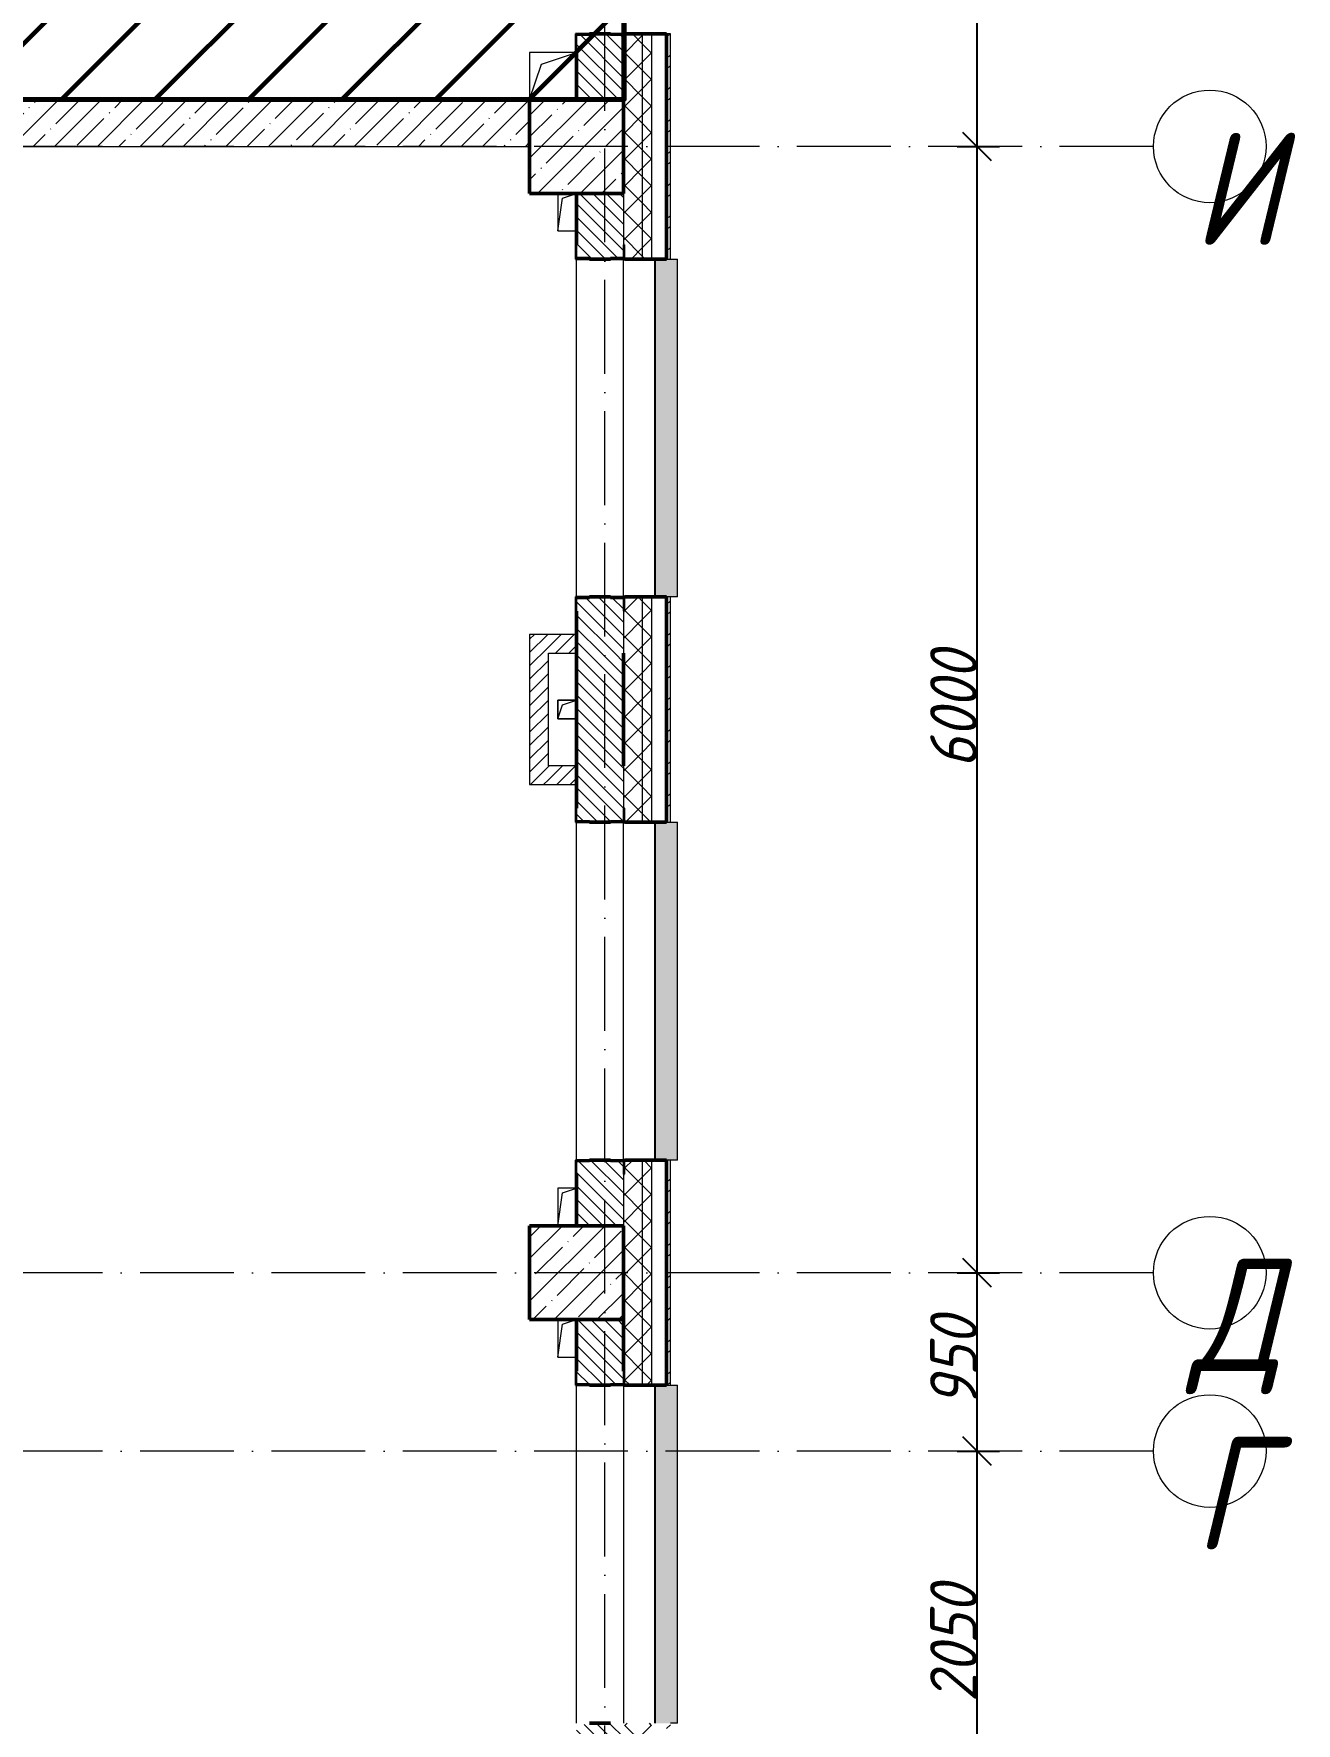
# Model space of a CAD drawing. Header units: millimetres. Extents: x -606178 to 312196, y -19338 to 632709.
# Drawn here: x -327723 to -320996, y 459725 to 468725 of the extents above; entities that cross this region are included whole.
import ezdxf

# ---------------------------------------------------------------- set-up
doc = ezdxf.new("R2010")
doc.units = ezdxf.units.MM
doc.linetypes.add('50_200_ШТРИХ_1Т_ш5_п1_п1_', pattern=[700, 500, -100, 0, -100])
for name, color, linetype, lineweight in [('6.4.1) Окр пт с инж. ПТ2.16', 3, 'Continuous', 60), ('6.4.3) Окр пт с инж. ПТ2.3', 150, 'Continuous', 60), ('A-____-____-DIMS', 7, 'Continuous', 9), ('A-FLOR-____-OTLN', 7, 'Continuous', 9), ('A-GENM-____-MCUT', 7, 'Continuous', 25), ('A-GENM-____-OTLN', 7, 'Continuous', 9), ('A-GENM-____-OTLN-1', 7, 'Continuous', 25), ('A-GLAZ-____-OTLN', 7, 'Continuous', 9), ('A-WALL-____-MCUT-1', 7, 'Continuous', 9), ('A-WALL-____-MCUT-2', 7, 'Continuous', 50), ('A-WALL-____-MCUT-3', 7, 'Continuous', 9), ('A-WALL-____-OTLN', 7, 'Continuous', 9), ('A-WALL-____-PATT-1', 7, 'Continuous', 9), ('A-WALL-FNSH-MCUT-1', 7, 'Continuous', 9), ('S-COLS-____-MCUT', 7, 'Continuous', 50), ('S-COLS-____-OTLN', 7, 'Continuous', 9), ('S-GRID-____-IDEN', 7, 'Continuous', 9), ('S-GRID-____-OTLN-1', 7, '50_200_ШТРИХ_1Т_ш5_п1_п1_', 9)]:
    doc.layers.add(name, color=color, linetype=linetype, lineweight=lineweight)
doc.layers.add('A-GLAZ-____-OTLN-1', color=7, linetype='Continuous', lineweight=9, true_color=0xc0c0c0)
doc.styles.add('ISOCPEUR_I', font='isocpeui.ttf', dxfattribs={"width": 0.9, "height": 2.5})
doc.styles.add('ISOCPEUR_I_9', font='isocpeui.ttf', dxfattribs={"width": 0.9, "height": 250})
doc.dimstyles.new('ISO-2_5_0_9К_БОЛЬШОЙ_ОСИ', dxfattribs={"dimscale": 304.8, "dimtxt": 248.995294, "dimasz": 0.492126, "dimexe": 0.393701, "dimexo": 0, "dimgap": 0, "dimtad": 1, "dimdec": 0, "dimzin": 0, "dimdsep": 46, "dimtxsty": 'ISOCPEUR_I_9', "dimblk1": 'OBLIQUE', "dimblk2": 'OBLIQUE', "dimsah": 1, "dimcen": 0.09, "dimdle": 0.393701, "dimazin": 0, "dimtfac": 1, "dimtdec": 4, "dimtix": 1, "dimtmove": 0, "dimatfit": 3, "dimfxl": 1, "dimtvp": 1, "dimtolj": 1, "dimtzin": 0, "dimarcsym": 2})
pattern_1 = [(45, (-425830.77, 451794.26), (-70.71068, 70.71068), []), (135, (-425830.77, 451794.26), (-70.71068, -70.71068), [])]
pattern_2 = [(135, (-425830.77, 451794.26), (-35.35534, -35.35534), [])]
pattern_3 = [(45, (-425830.77, 451794.26), (-35.35534, 35.35534), [])]

# ---------------------------------------------------------------- blocks, each defined once
blk = doc.blocks.new('BSC_Колонна _Прямоугольная - 500х500-V31-АР1_План отверстий 1 этажа в осях 1-64_А-ГГ')
at = {"layer": 'S-COLS-____-OTLN'}
h = blk.add_hatch(dxfattribs=at)
h.set_pattern_fill('FP_63', color=256, style=0, pattern_type=2)
h.set_pattern_definition([(45, (-101000, -16331.04), (-114.04925, 114.04925), []), (45, (-100885.95, -16331.04), (-114.04925, 114.04925), [201.613, -40.323, 3.353, -36.97])])
h.paths.add_polyline_path([(-250, -250), (250, -250), (250, 250), (-250, 250), (-250, -116.7)], flags=0)
at = {"layer": 'S-COLS-____-MCUT'}
for p, q in [((250, 250), (-250, 250)), ((-250, 250), (-250, -250)), ((250, -250), (250, 250)), ((-250, -250), (250, -250))]:
    blk.add_line(p, q, dxfattribs=at)
blk = doc.blocks.new('BSC_Колонна _Прямоугольная - 500х500-V82-АР1_План отверстий 1 этажа в осях 1-64_А-ГГ')
at = {"layer": 'S-COLS-____-OTLN'}
h = blk.add_hatch(dxfattribs=at)
h.set_pattern_fill('FP_114', color=256, style=0, pattern_type=2)
h.set_pattern_definition([(45, (-101000, -10331.04), (-114.04925, 114.04925), []), (45, (-100885.95, -10331.04), (-114.04925, 114.04925), [201.613, -40.323, 3.353, -36.97])])
h.paths.add_polyline_path([(-250, -250), (250, -250), (250, 250), (-250, 250), (-250, -136.6)], flags=0)
at = {"layer": 'S-COLS-____-MCUT'}
for p, q in [((250, 250), (-250, 250)), ((-250, 250), (-250, -250)), ((250, -250), (250, 250)), ((-250, -250), (250, -250))]:
    blk.add_line(p, q, dxfattribs=at)
blk = doc.blocks.new('Фахверк_СКБ_Уголок - 250_2700-27497298-АР1_План отверстий 1 этажа в осях 1-64_А-ГГ')
at = {"layer": 'A-GENM-____-MCUT'}
for p, q in [((200, 181), (125, 181)), ((125, 181), (125, 106)), ((200, 175), (200, 181)), ((125, 106), (131, 106)), ((131, 106), (131, 175)), ((131, 175), (200, 175)), ((131, -6), (125, -6)), ((125, -6), (125, -81)), ((125, -81), (200, -81)), ((131, -75), (131, -6)), ((200, -75), (131, -75)), ((200, -81), (200, -75))]:
    blk.add_line(p, q, dxfattribs=at)
blk = doc.blocks.new('AR_Отверстие прямоугольное _в плите_ - AR_Отверстие прямоугольное _в плите_-V167-АР1_План отверстий 1 этажа в осях 1-64_А-ГГ')
at = {"layer": 'A-GENM-____-OTLN'}
for p, q in [((50, 50), (-50, 50)), ((-50, 50), (-50, -50)), ((-50, -50), (-25, 25)), ((-25, 25), (50, 50)), ((-50, -50), (50, -50))]:
    blk.add_line(p, q, dxfattribs=at)
blk = doc.blocks.new('AR_Отверстие прямоугольное _в плите_ - AR_Отверстие прямоугольное _в плите_-30511735-АР1_План отверстий 1 этажа в осях 1-64_А-ГГ')
at = {"layer": 'A-GENM-____-OTLN'}
for p, q in [((-50, 100), (-50, -100)), ((-25, 75), (50, 100)), ((-50, -100), (-25, 75)), ((-50, -100), (50, -100))]:
    blk.add_line(p, q, dxfattribs=at)
blk = doc.blocks.new('AR_Отверстие прямоугольное _в плите_ - AR_Отверстие прямоугольное _в плите_-V182-АР1_План отверстий 1 этажа в осях 1-64_А-ГГ')
at = {"layer": 'A-GENM-____-OTLN'}
for p, q in [((50, 100), (-50, 100)), ((-50, 100), (-50, -100)), ((-25, 75), (50, 100)), ((-50, -100), (-25, 75))]:
    blk.add_line(p, q, dxfattribs=at)
blk = doc.blocks.new('AR_Отверстие прямоугольное _в плите_ - AR_Отверстие прямоугольное _в плите_-30512033-АР1_План отверстий 1 этажа в осях 1-64_А-ГГ')
at = {"layer": 'A-GENM-____-OTLN'}
for p, q in [((125, 125), (-125, 125)), ((-125, 125), (-125, -125)), ((-62.5, 62.5), (125, 125)), ((-125, -125), (-62.5, 62.5))]:
    blk.add_line(p, q, dxfattribs=at)
blk = doc.blocks.new('Отлив_СКБ - Отлив витража_120_НВФ-V210-АР1_План отверстий 1 этажа в осях 1-64_А-ГГ')
at = {"layer": 'A-GLAZ-____-OTLN-1'}
for points in [[(0, -2), (1800, -2), (1800, 0), (0, 0)], [(51.1, -120), (1800, -120), (1800, -2), (0, -2), (0, -120)]]:
    blk.add_hatch(color=256, dxfattribs=at).paths.add_polyline_path(points, flags=0)
at = {"layer": 'A-GLAZ-____-OTLN'}
for p, q in [((0, 0), (1800, 0)), ((1800, -2), (0, -2)), ((0, -120), (0, -83)), ((1800, -83), (1800, -120)), ((0, -120), (1800, -120))]:
    blk.add_line(p, q, dxfattribs=at)
blk = doc.blocks.new('Ось сетки - Круг_Ø6_00__ISO-2_5_0_9K_-25732049-АР1_План отверстий 1 этажа в осях 1-64_А-ГГ')
at = {"layer": 'S-GRID-____-IDEN'}
blk.add_circle((0, 0), 3, dxfattribs=at)
blk = doc.blocks.new('_Oblique')
at = {"color": 0, "linetype": 'ByBlock', "lineweight": -2}
blk.add_line((-0.5, -0.5), (0.5, 0.5), dxfattribs=at)
blk = doc.blocks.new('*D4231')
at = {"layer": 'A-____-____-DIMS', "color": 0, "lineweight": -2, "transparency": 16777216}
for p, q in [((-322696.5, 459005.3), (-322696.5, 461295.3)), ((-322802.6, 461175.3), (-322576.5, 461175.3)), ((-322802.6, 459125.3), (-322576.5, 459125.3))]:
    blk.add_line(p, q, dxfattribs=at)
at = {"layer": 'Defpoints', "color": 0, "transparency": 16777216}
for p in [(-322802.6, 461175.3), (-322696.5, 461175.3), (-322802.6, 459125.3)]:
    blk.add_point(p, dxfattribs=at)
at = {"layer": 'A-____-____-DIMS', "color": 0, "lineweight": -2, "transparency": 16777216, "xscale": 150, "yscale": 150, "zscale": 150}
for p, rotation in [((-322696.5, 461175.3), 90), ((-322696.5, 459125.3), 270)]:
    blk.add_blockref('_Oblique', p, dxfattribs=dict(at, rotation=rotation))
at = {"layer": 'A-____-____-DIMS', "color": 0, "transparency": 16777216, "insert": (-322821.5, 460150.3), "char_height": 250, "width": 758.478, "attachment_point": 5, "rotation": 90, "style": 'ISOCPEUR_I_9'}
blk.add_mtext('\\A1;2050', dxfattribs=at)
blk = doc.blocks.new('*D4232')
at = {"layer": 'A-____-____-DIMS', "color": 0, "lineweight": -2, "transparency": 16777216}
for p, q in [((-322696.5, 461055.3), (-322696.5, 462245.3)), ((-322802.6, 462125.3), (-322576.5, 462125.3)), ((-322802.6, 461175.3), (-322576.5, 461175.3))]:
    blk.add_line(p, q, dxfattribs=at)
at = {"layer": 'Defpoints', "color": 0, "transparency": 16777216}
for p in [(-322802.6, 462125.3), (-322696.5, 462125.3), (-322802.6, 461175.3)]:
    blk.add_point(p, dxfattribs=at)
at = {"layer": 'A-____-____-DIMS', "color": 0, "lineweight": -2, "transparency": 16777216, "xscale": 150, "yscale": 150, "zscale": 150}
for p, rotation in [((-322696.5, 462125.3), 90), ((-322696.5, 461175.3), 270)]:
    blk.add_blockref('_Oblique', p, dxfattribs=dict(at, rotation=rotation))
at = {"layer": 'A-____-____-DIMS', "color": 0, "transparency": 16777216, "insert": (-322821.5, 461650.3), "char_height": 250, "width": 568.858, "attachment_point": 5, "rotation": 90, "style": 'ISOCPEUR_I_9'}
blk.add_mtext('\\A1;950', dxfattribs=at)
blk = doc.blocks.new('*D4233')
at = {"layer": 'A-____-____-DIMS', "color": 0, "lineweight": -2, "transparency": 16777216}
for p, q in [((-322696.5, 462005.3), (-322696.5, 468245.3)), ((-322802.6, 468125.3), (-322576.5, 468125.3)), ((-322802.6, 462125.3), (-322576.5, 462125.3))]:
    blk.add_line(p, q, dxfattribs=at)
at = {"layer": 'Defpoints', "color": 0, "transparency": 16777216}
for p in [(-322802.6, 468125.3), (-322696.5, 468125.3), (-322802.6, 462125.3)]:
    blk.add_point(p, dxfattribs=at)
at = {"layer": 'A-____-____-DIMS', "color": 0, "lineweight": -2, "transparency": 16777216, "xscale": 150, "yscale": 150, "zscale": 150}
for p, rotation in [((-322696.5, 468125.3), 90), ((-322696.5, 462125.3), 270)]:
    blk.add_blockref('_Oblique', p, dxfattribs=dict(at, rotation=rotation))
at = {"layer": 'A-____-____-DIMS', "color": 0, "transparency": 16777216, "insert": (-322821.5, 465125.3), "char_height": 250, "width": 758.478, "attachment_point": 5, "rotation": 90, "style": 'ISOCPEUR_I_9'}
blk.add_mtext('\\A1;6000', dxfattribs=at)
blk = doc.blocks.new('*D4234')
at = {"layer": 'A-____-____-DIMS', "color": 0, "lineweight": -2, "transparency": 16777216}
for p, q in [((-322696.5, 468005.3), (-322696.5, 471245.3)), ((-322802.6, 471125.3), (-322576.5, 471125.3)), ((-322802.6, 468125.3), (-322576.5, 468125.3))]:
    blk.add_line(p, q, dxfattribs=at)
at = {"layer": 'Defpoints', "color": 0, "transparency": 16777216}
for p in [(-322802.6, 471125.3), (-322696.5, 471125.3), (-322802.6, 468125.3)]:
    blk.add_point(p, dxfattribs=at)
at = {"layer": 'A-____-____-DIMS', "color": 0, "lineweight": -2, "transparency": 16777216, "xscale": 150, "yscale": 150, "zscale": 150}
for p, rotation in [((-322696.5, 471125.3), 90), ((-322696.5, 468125.3), 270)]:
    blk.add_blockref('_Oblique', p, dxfattribs=dict(at, rotation=rotation))
at = {"layer": 'A-____-____-DIMS', "color": 0, "transparency": 16777216, "insert": (-322821.5, 469625.3), "char_height": 250, "width": 758.478, "attachment_point": 5, "rotation": 90, "style": 'ISOCPEUR_I_9'}
blk.add_mtext('\\A1;3000', dxfattribs=at)

msp = doc.modelspace()

# ---------------------------------------------------------------- hatches: boundary and pattern name
at = {"layer": '6.4.3) Окр пт с инж. ПТ2.3'}
h = msp.add_hatch(dxfattribs=at)
h.set_pattern_fill('ANSI31', color=256, scale=111)
h.paths.add_polyline_path([(-325080.7712, 480375.3011), (-324580.7712, 480375.3011), (-324580.7712, 485525.3011), (-324836.7712, 485525.3011), (-348130.7712, 485525.3011), (-348130.7712, 482725.3011), (-347830.7712, 482725.3011), (-347830.7712, 482225.3011), (-348130.7712, 482225.3011), (-348130.7712, 476725.3011), (-347830.7712, 476725.3011), (-347830.7712, 476225.3011), (-348130.7712, 476225.3011), (-348130.7712, 470725.3011), (-347830.7712, 470725.3011), (-347830.7712, 470225.3011), (-348130.7712, 470225.3011), (-348130.7712, 468375.3011), (-324580.7712, 468375.3011), (-324580.7712, 470875.3011), (-325080.7712, 470875.3011), (-325080.7712, 471375.3011), (-324580.7712, 471375.3011), (-324580.7712, 476531.3011), (-324830.7712, 476531.3011), (-324830.7712, 476875.3011), (-325080.7712, 476875.3011), (-325080.7712, 477375.3011), (-324830.7712, 477375.3011), (-324830.7712, 477719.3011), (-324580.7712, 477719.3011), (-324580.7712, 479875.3011), (-325080.7712, 479875.3011)])
h.paths.add_polyline_path([(-342430.7712, 482225.3011), (-342930.7712, 482225.3011), (-342930.7712, 482725.3011), (-342430.7712, 482725.3011)], flags=16)
h.paths.add_polyline_path([(-337180.7712, 482175.3011), (-337180.7712, 482775.3011), (-336580.7712, 482775.3011), (-336580.7712, 482175.3011)], flags=16)
h.paths.add_polyline_path([(-337180.7712, 477975.3011), (-335980.7712, 477975.3011), (-335980.7712, 475825.3011), (-337180.7712, 475825.3011)], flags=16)
h.paths.add_polyline_path([(-342430.7712, 476725.3011), (-342430.7712, 476225.3011), (-342930.7712, 476225.3011), (-342930.7712, 476725.3011)], flags=16)
h.paths.add_polyline_path([(-332580.7712, 480375.3011), (-332080.7712, 480375.3011), (-332080.7712, 479875.3011), (-332580.7712, 479875.3011)], flags=16)
h.paths.add_polyline_path([(-332580.7712, 477375.3011), (-331930.7712, 477375.3011), (-331930.7712, 476175.3011), (-332580.7712, 476175.3011)], flags=16)
h.paths.add_polyline_path([(-342430.7712, 470725.3011), (-342430.7712, 470225.3011), (-342930.7712, 470225.3011), (-342930.7712, 470725.3011)], flags=16)
h.paths.add_polyline_path([(-337180.7712, 470775.3011), (-336580.7712, 470775.3011), (-336580.7712, 470175.3011), (-337180.7712, 470175.3011)], flags=16)
h.paths.add_polyline_path([(-332580.7712, 471375.3011), (-332080.7712, 471375.3011), (-332080.7712, 470875.3011), (-332580.7712, 470875.3011)], flags=16)
at = {"layer": 'A-WALL-____-PATT-1'}
h = msp.add_hatch(dxfattribs=at)
h.set_pattern_fill('FP_1', color=256, style=0, pattern_type=2)
h.set_pattern_definition(pattern_1)
h.paths.add_polyline_path([(-324480.7712, 449775.3011), (-324480.7712, 450725.3011), (-324574.7712, 450725.3011), (-324574.7712, 450650.3011), (-324580.7712, 450650.3011), (-324580.7712, 449775.3011)], flags=0)
h.paths.add_polyline_path([(-324574.7712, 452525.3011), (-324480.7712, 452525.3011), (-324480.7712, 453725.3011), (-324574.7712, 453725.3011), (-324574.7712, 453650.3011), (-324580.7712, 453650.3011), (-324580.7712, 452600.3011), (-324574.7712, 452600.3011), (-324574.7712, 452528.7451)], flags=0)
h.paths.add_polyline_path([(-324574.7712, 458525.3011), (-324480.7712, 458525.3011), (-324480.7712, 459725.3011), (-324574.7712, 459725.3011), (-324574.7712, 459650.3011), (-324580.7712, 459650.3011), (-324580.7712, 458600.3011), (-324574.7712, 458600.3011), (-324574.7712, 458531.3011)], flags=0)
h.paths.add_polyline_path([(-324574.7712, 461525.3011), (-324480.7712, 461525.3011), (-324480.7712, 462725.3011), (-324574.7712, 462725.3011), (-324574.7712, 462650.3011), (-324580.7712, 462650.3011), (-324580.7712, 461600.3011), (-324574.7712, 461600.3011), (-324574.7712, 461531.3011)], flags=0)
h.paths.add_polyline_path([(-324480.7712, 464525.3011), (-324480.7712, 465725.3011), (-324574.7712, 465725.3011), (-324574.7712, 465650.3011), (-324580.7712, 465650.3011), (-324580.7712, 464600.3011), (-324574.7712, 464600.3011), (-324574.7712, 464525.3011)], flags=0)
h.paths.add_polyline_path([(-324480.7712, 467525.3011), (-324480.7712, 468725.3011), (-324574.7712, 468725.3011), (-324574.7712, 468650.3011), (-324580.7712, 468650.3011), (-324580.7712, 467600.3011), (-324574.7712, 467600.3011), (-324574.7712, 467525.3011)], flags=0)
h.paths.add_polyline_path([(-324480.7712, 476525.3011), (-324480.7712, 477725.3011), (-324574.7712, 477725.3011), (-324574.7712, 477650.3011), (-324580.7712, 477650.3011), (-324580.7712, 476600.3011), (-324574.7712, 476600.3011), (-324574.7712, 476525.3011)], flags=0)
h.paths.add_polyline_path([(-324480.7712, 485525.3011), (-324480.7712, 486725.3011), (-324574.7712, 486725.3011), (-324574.7712, 486650.3011), (-324580.7712, 486650.3011), (-324580.7712, 485600.3011), (-324574.7712, 485600.3011), (-324574.7712, 485525.3011)], flags=0)
h.paths.add_polyline_path([(-324574.7712, 497525.3011), (-324480.7712, 497525.3011), (-324480.7712, 498590.3011), (-324580.7712, 498590.3011), (-324580.7712, 497600.3011), (-324574.7712, 497600.3011), (-324574.7712, 497531.3011)], flags=0)
h = msp.add_hatch(dxfattribs=at)
h.set_pattern_fill('FP_1', color=256, style=0, pattern_type=2)
h.set_pattern_definition(pattern_1)
h.paths.add_polyline_path([(-324480.7712, 449725.3011), (-324430.7712, 449725.3011), (-324430.7712, 450725.3011), (-324480.7712, 450725.3011), (-324480.7712, 449775.3011)], flags=0)
h.paths.add_polyline_path([(-324480.7712, 452525.3011), (-324430.7712, 452525.3011), (-324430.7712, 453725.3011), (-324480.7712, 453725.3011), (-324480.7712, 452528.7451)], flags=0)
h.paths.add_polyline_path([(-324430.7712, 458525.3011), (-324430.7712, 459725.3011), (-324480.7712, 459725.3011), (-324480.7712, 458525.3011)], flags=0)
h.paths.add_polyline_path([(-324430.7712, 461525.3011), (-324430.7712, 462725.3011), (-324480.7712, 462725.3011), (-324480.7712, 461525.3011)], flags=0)
h.paths.add_polyline_path([(-324430.7712, 464525.3011), (-324430.7712, 465725.3011), (-324480.7712, 465725.3011), (-324480.7712, 464525.3011)], flags=0)
h.paths.add_polyline_path([(-324430.7712, 467525.3011), (-324430.7712, 468725.3011), (-324480.7712, 468725.3011), (-324480.7712, 467525.3011)], flags=0)
h.paths.add_polyline_path([(-324430.7712, 476525.3011), (-324430.7712, 477725.3011), (-324480.7712, 477725.3011), (-324480.7712, 476525.3011)], flags=0)
h.paths.add_polyline_path([(-324430.7712, 485525.3011), (-324430.7712, 486725.3011), (-324480.7712, 486725.3011), (-324480.7712, 485525.3011)], flags=0)
h.paths.add_polyline_path([(-324480.7712, 497525.3011), (-324430.7712, 497525.3011), (-324430.7712, 498590.3011), (-324480.7712, 498590.3011), (-324480.7712, 498108.4269)], flags=0)
h = msp.add_hatch(dxfattribs=at)
h.set_pattern_fill('FP_3', color=256, style=0, pattern_type=2)
h.set_pattern_definition([(45, (-425830.77, 451794.26), (-85.53659, 85.53659), []), (45, (-425773.75, 451794.26), (-85.53659, 85.53659), [])])
h.paths.add_polyline_path([(-324350.7712, 449625.3011), (-324330.7712, 449625.3011), (-324330.7712, 450725.3011), (-324350.7712, 450725.3011), (-324350.7712, 449645.3011)], flags=0)
h.paths.add_polyline_path([(-324350.7712, 452525.3011), (-324330.7712, 452525.3011), (-324330.7712, 453725.3011), (-324350.7712, 453725.3011), (-324350.7712, 452528.7451)], flags=0)
h.paths.add_polyline_path([(-324330.7712, 458525.3011), (-324330.7712, 459725.3011), (-324350.7712, 459725.3011), (-324350.7712, 458525.3011)], flags=0)
h.paths.add_polyline_path([(-324350.7712, 461525.3011), (-324330.7712, 461525.3011), (-324330.7712, 462725.3011), (-324350.7712, 462725.3011), (-324350.7712, 461988.6791)], flags=0)
h.paths.add_polyline_path([(-324350.7712, 464525.3011), (-324330.7712, 464525.3011), (-324330.7712, 465725.3011), (-324350.7712, 465725.3011), (-324350.7712, 464568.6611)], flags=0)
h.paths.add_polyline_path([(-324330.7712, 467525.3011), (-324330.7712, 468725.3011), (-324350.7712, 468725.3011), (-324350.7712, 467525.3011)], flags=0)
h.paths.add_polyline_path([(-324330.7712, 476525.3011), (-324330.7712, 477725.3011), (-324350.7712, 477725.3011), (-324350.7712, 476525.3011)], flags=0)
h.paths.add_polyline_path([(-324330.7712, 485525.3011), (-324330.7712, 486725.3011), (-324350.7712, 486725.3011), (-324350.7712, 485525.3011)], flags=0)
h.paths.add_polyline_path([(-324350.7712, 497525.3011), (-324330.7712, 497525.3011), (-324330.7712, 498590.3011), (-324350.7712, 498590.3011), (-324350.7712, 498108.4269)], flags=0)
h = msp.add_hatch(dxfattribs=at)
h.set_pattern_fill('FP_6', color=256, style=0, pattern_type=2)
h.set_pattern_definition(pattern_2)
h.paths.add_polyline_path([(-324649.7712, 468375.3011), (-324580.7712, 468375.3011), (-324580.7712, 468719.3011), (-324649.7712, 468719.3011), (-324649.7712, 468725.3011), (-324761.7712, 468725.3011), (-324761.7712, 468719.3011), (-324830.7712, 468719.3011), (-324830.7712, 468375.3011), (-324761.7712, 468375.3011)], flags=0)
h = msp.add_hatch(dxfattribs=at)
h.set_pattern_fill('FP_27', color=256, style=0, pattern_type=2)
h.set_pattern_definition([(45, (-425830.77, 451794.26), (-114.04925, 114.04925), []), (45, (-425716.72, 451794.26), (-114.04925, 114.04925), [201.612, -40.322, 3.353, -36.97])])
h.paths.add_polyline_path([(-325080.7712, 468125.3011), (-325080.7712, 468375.3011), (-332080.7712, 468375.3011), (-332080.7712, 468125.3011), (-325100.2569, 468125.3011)], flags=0)
h = msp.add_hatch(dxfattribs=at)
h.set_pattern_fill('FP_6', color=256, style=0, pattern_type=2)
h.set_pattern_definition(pattern_2)
h.paths.add_polyline_path([(-324830.7712, 465425.3011), (-324580.7712, 465425.3011), (-324580.7712, 465719.3011), (-324649.7712, 465719.3011), (-324649.7712, 465725.3011), (-324761.7712, 465725.3011), (-324761.7712, 465719.3011), (-324830.7712, 465719.3011), (-324830.7712, 465428.6551)], flags=0)
h.paths.add_polyline_path([(-324649.7712, 467525.3011), (-324649.7712, 467531.3011), (-324580.7712, 467531.3011), (-324580.7712, 467875.3011), (-324830.7712, 467875.3011), (-324830.7712, 467531.3011), (-324761.7712, 467531.3011), (-324761.7712, 467525.3011)], flags=0)
h = msp.add_hatch(dxfattribs=at)
h.set_pattern_fill('FP_5', color=256, style=0, pattern_type=2)
h.set_pattern_definition(pattern_3)
h.paths.add_polyline_path([(-324980.7712, 464725.3011), (-324980.7712, 465525.3011), (-325080.7712, 465525.3011), (-325080.7712, 464725.3011)], flags=0)
h = msp.add_hatch(dxfattribs=at)
h.set_pattern_fill('FP_5', color=256, style=0, pattern_type=2)
h.set_pattern_definition(pattern_3)
h.paths.add_polyline_path([(-324830.7712, 465425.3011), (-324830.7712, 465525.3011), (-324980.7712, 465525.3011), (-324980.7712, 465425.3011)], flags=0)
h = msp.add_hatch(dxfattribs=at)
h.set_pattern_fill('FP_6', color=256, style=0, pattern_type=2)
h.set_pattern_definition(pattern_2)
h.paths.add_polyline_path([(-324580.7712, 464825.3011), (-324580.7712, 465425.3011), (-324830.7712, 465425.3011), (-324830.7712, 464825.3011)], flags=0)
h = msp.add_hatch(dxfattribs=at)
h.set_pattern_fill('FP_5', color=256, style=0, pattern_type=2)
h.set_pattern_definition(pattern_3)
h.paths.add_polyline_path([(-324830.7712, 464725.3011), (-324830.7712, 464825.3011), (-324980.7712, 464825.3011), (-324980.7712, 464725.3011)], flags=0)
h = msp.add_hatch(dxfattribs=at)
h.set_pattern_fill('FP_6', color=256, style=0, pattern_type=2)
h.set_pattern_definition(pattern_2)
h.paths.add_polyline_path([(-324580.7712, 462375.3011), (-324580.7712, 462719.3011), (-324649.7712, 462719.3011), (-324649.7712, 462725.3011), (-324761.7712, 462725.3011), (-324761.7712, 462719.3011), (-324830.7712, 462719.3011), (-324830.7712, 462375.3011)], flags=0)
h.paths.add_polyline_path([(-324649.7712, 464525.3011), (-324649.7712, 464531.3011), (-324580.7712, 464531.3011), (-324580.7712, 464825.3011), (-324830.7712, 464825.3011), (-324830.7712, 464531.3011), (-324761.7712, 464531.3011), (-324761.7712, 464525.3011)], flags=0)
h = msp.add_hatch(dxfattribs=at)
h.set_pattern_fill('FP_6', color=256, style=0, pattern_type=2)
h.set_pattern_definition(pattern_2)
h.paths.add_polyline_path([(-324830.7712, 459375.3011), (-324580.7712, 459375.3011), (-324580.7712, 459719.3011), (-324649.7712, 459719.3011), (-324649.7712, 459725.3011), (-324761.7712, 459725.3011), (-324761.7712, 459719.3011), (-324830.7712, 459719.3011), (-324830.7712, 459408.6971)], flags=0)
h.paths.add_polyline_path([(-324761.7712, 461525.3011), (-324649.7712, 461525.3011), (-324649.7712, 461531.3011), (-324580.7712, 461531.3011), (-324580.7712, 461875.3011), (-324830.7712, 461875.3011), (-324830.7712, 461531.3011), (-324761.7712, 461531.3011)], flags=0)

# ---------------------------------------------------------------- linework, layer by layer
at = {"layer": '6.4.1) Окр пт с инж. ПТ2.16'}
for points in [[(-348130.7712, 499314.185), (-324580.7712, 499314.185), (-324580.7712, 468375.3011), (-348130.7712, 468375.3011)], [(-348130.7712, 468375.3011), (-324574.7712, 468375.3011), (-324574.7712, 485525.3011), (-348130.7712, 485525.3011)]]:
    msp.add_lwpolyline(points, close=True, dxfattribs=at)
at = {"layer": 'A-FLOR-____-OTLN'}
for p, q in [((-324930.7712, 465175.3011), (-324830.7712, 465175.3011)), ((-324930.7712, 465075.3011), (-324930.7712, 465175.3011)), ((-324830.7712, 465075.3011), (-324930.7712, 465075.3011))]:
    msp.add_line(p, q, dxfattribs=at)
at = {"layer": 'A-WALL-____-MCUT-1'}
for p, q in [((-325080.7712, 468375.3011), (-332080.7712, 468375.3011)), ((-332080.7712, 468125.3011), (-325080.7712, 468125.3011))]:
    msp.add_line(p, q, dxfattribs=at)
at = {"layer": 'A-WALL-____-MCUT-2'}
for p, q in [((-324649.7712, 468725.3011), (-324761.7712, 468725.3011)), ((-324350.7712, 468725.3011), (-324574.7712, 468725.3011)), ((-324350.7712, 467525.3011), (-324350.7712, 468725.3011)), ((-324830.7712, 468650.3011), (-324830.7712, 468375.3011)), ((-324830.7712, 467875.3011), (-324830.7712, 467600.3011)), ((-324761.7712, 467525.3011), (-324649.7712, 467525.3011)), ((-324574.7712, 467525.3011), (-324350.7712, 467525.3011)), ((-324649.7712, 465725.3011), (-324761.7712, 465725.3011)), ((-324350.7712, 465725.3011), (-324574.7712, 465725.3011)), ((-324350.7712, 464525.3011), (-324350.7712, 465725.3011)), ((-324830.7712, 465650.3011), (-324830.7712, 464825.3011)), ((-324580.7712, 464825.3011), (-324580.7712, 465425.3011)), ((-324830.7712, 464825.3011), (-324830.7712, 464600.3011)), ((-324761.7712, 464525.3011), (-324649.7712, 464525.3011)), ((-324574.7712, 464525.3011), (-324350.7712, 464525.3011)), ((-324649.7712, 462725.3011), (-324761.7712, 462725.3011)), ((-324350.7712, 462725.3011), (-324574.7712, 462725.3011)), ((-324350.7712, 461525.3011), (-324350.7712, 462725.3011)), ((-324830.7712, 462650.3011), (-324830.7712, 462375.3011)), ((-324830.7712, 461875.3011), (-324830.7712, 461600.3011)), ((-324580.7712, 461600.3011), (-324580.7712, 461875.3011)), ((-324761.7712, 461525.3011), (-324649.7712, 461525.3011)), ((-324574.7712, 461525.3011), (-324350.7712, 461525.3011)), ((-324649.7712, 459725.3011), (-324761.7712, 459725.3011))]:
    msp.add_line(p, q, dxfattribs=at)
at = {"layer": 'A-WALL-____-MCUT-3'}
for p, q in [((-324480.7712, 468725.3011), (-324480.7712, 467525.3011)), ((-324430.7712, 468725.3011), (-324430.7712, 467525.3011)), ((-324580.7712, 468650.3011), (-324580.7712, 468375.3011)), ((-324580.7712, 467875.3011), (-324580.7712, 467600.3011)), ((-324480.7712, 465725.3011), (-324480.7712, 464525.3011)), ((-324430.7712, 465725.3011), (-324430.7712, 464525.3011)), ((-324580.7712, 465650.3011), (-324580.7712, 465425.3011)), ((-324580.7712, 464825.3011), (-324580.7712, 464600.3011)), ((-324480.7712, 462725.3011), (-324480.7712, 461525.3011)), ((-324430.7712, 462725.3011), (-324430.7712, 461525.3011)), ((-324580.7712, 462650.3011), (-324580.7712, 462375.3011))]:
    msp.add_line(p, q, dxfattribs=at)
at = {"layer": 'A-WALL-____-OTLN'}
for p, q in [((-324830.7712, 465725.3011), (-324830.7712, 467525.3011)), ((-324580.7712, 465725.3011), (-324580.7712, 467525.3011)), ((-324830.7712, 462725.3011), (-324830.7712, 464525.3011)), ((-324580.7712, 462725.3011), (-324580.7712, 464525.3011)), ((-324830.7712, 459725.3011), (-324830.7712, 461525.3011)), ((-324580.7712, 461525.3011), (-324580.7712, 459725.3011))]:
    msp.add_line(p, q, dxfattribs=at)
at = {"layer": 'A-WALL-FNSH-MCUT-1'}
for p, q in [((-324330.7712, 468725.3011), (-324350.7712, 468725.3011)), ((-324330.7712, 467525.3011), (-324330.7712, 468725.3011)), ((-324350.7712, 467525.3011), (-324350.7712, 467525.3011)), ((-324350.7712, 467525.3011), (-324330.7712, 467525.3011)), ((-324330.7712, 465725.3011), (-324350.7712, 465725.3011)), ((-324330.7712, 464525.3011), (-324330.7712, 465725.3011)), ((-325080.7712, 465525.3011), (-325080.7712, 464725.3011)), ((-324830.7712, 465525.3011), (-325080.7712, 465525.3011)), ((-324830.7712, 465425.3011), (-324830.7712, 465525.3011)), ((-324980.7712, 464825.3011), (-324980.7712, 465425.3011)), ((-324980.7712, 465425.3011), (-324830.7712, 465425.3011)), ((-324830.7712, 464825.3011), (-324980.7712, 464825.3011)), ((-324830.7712, 464725.3011), (-324830.7712, 464825.3011)), ((-325080.7712, 464725.3011), (-324830.7712, 464725.3011)), ((-324350.7712, 464525.3011), (-324350.7712, 464525.3011)), ((-324350.7712, 464525.3011), (-324330.7712, 464525.3011)), ((-324330.7712, 462725.3011), (-324350.7712, 462725.3011)), ((-324330.7712, 461525.3011), (-324330.7712, 462725.3011)), ((-324350.7712, 461525.3011), (-324330.7712, 461525.3011))]:
    msp.add_line(p, q, dxfattribs=at)
at = {"layer": 'S-GRID-____-OTLN-1'}
for p, q in [((-324680.7712, 447311.6528), (-324680.7712, 501675.2188)), ((-324680.7712, 447311.6528), (-324680.7712, 501675.2188)), ((-321756.3646, 468125.3011), (-358504.0007, 468125.3011)), ((-321756.3646, 462125.3011), (-332809.5068, 462125.3011)), ((-321756.3646, 461175.3011), (-430287.1336, 461175.3011))]:
    msp.add_line(p, q, dxfattribs=at)

# ---------------------------------------------------------------- block references
at = {"layer": 'A-GENM-____-OTLN'}
for name, p in [('AR_Отверстие прямоугольное _в плите_ - AR_Отверстие прямоугольное _в плите_-30512033-АР1_План отверстий 1 этажа в осях 1-64_А-ГГ', (-324955.7712, 468500.3011)), ('AR_Отверстие прямоугольное _в плите_ - AR_Отверстие прямоугольное _в плите_-30511735-АР1_План отверстий 1 этажа в осях 1-64_А-ГГ', (-324880.7712, 467775.3011)), ('AR_Отверстие прямоугольное _в плите_ - AR_Отверстие прямоугольное _в плите_-V167-АР1_План отверстий 1 этажа в осях 1-64_А-ГГ', (-324880.7712, 465125.3011)), ('AR_Отверстие прямоугольное _в плите_ - AR_Отверстие прямоугольное _в плите_-V182-АР1_План отверстий 1 этажа в осях 1-64_А-ГГ', (-324880.7712, 462475.3011)), ('AR_Отверстие прямоугольное _в плите_ - AR_Отверстие прямоугольное _в плите_-30511735-АР1_План отверстий 1 этажа в осях 1-64_А-ГГ', (-324880.7712, 461775.3011))]:
    msp.add_blockref(name, p, dxfattribs=at)
at = {"layer": 'A-GENM-____-OTLN-1'}
for p, rotation in [((-324755.7712, 468850.3011), 270), ((-324655.7712, 467400.3011), 89.99999999999993), ((-324755.7712, 465850.3011), 269.9999999999999), ((-324655.7712, 464400.3011), 89.99999999999967), ((-324755.7712, 462850.3011), 269.9999999999996), ((-324655.7712, 461400.3011), 89.99999999999967)]:
    msp.add_blockref('Фахверк_СКБ_Уголок - 250_2700-27497298-АР1_План отверстий 1 этажа в осях 1-64_А-ГГ', p, dxfattribs=dict(at, rotation=rotation))
at = {"layer": 'A-GLAZ-____-OTLN', "rotation": 90}
for p in [(-324413.7712, 465725.3011), (-324413.7712, 462725.3011), (-324413.7712, 459725.3011)]:
    msp.add_blockref('Отлив_СКБ - Отлив витража_120_НВФ-V210-АР1_План отверстий 1 этажа в осях 1-64_А-ГГ', p, dxfattribs=at)
at = {"layer": 'S-COLS-____-OTLN'}
for name, p in [('BSC_Колонна _Прямоугольная - 500х500-V31-АР1_План отверстий 1 этажа в осях 1-64_А-ГГ', (-324830.7712, 468125.3011)), ('BSC_Колонна _Прямоугольная - 500х500-V82-АР1_План отверстий 1 этажа в осях 1-64_А-ГГ', (-324830.7712, 462125.3011))]:
    msp.add_blockref(name, p, dxfattribs=at)
at = {"layer": 'S-GRID-____-IDEN', "xscale": 99.99999999999993, "yscale": 99.99999999999993, "zscale": 99.99999999999993, "rotation": 89.99999999999982}
for p in [(-321456.3646, 468125.3011), (-321456.3646, 462125.3011), (-321456.3646, 461175.3011)]:
    msp.add_blockref('Ось сетки - Круг_Ø6_00__ISO-2_5_0_9K_-25732049-АР1_План отверстий 1 этажа в осях 1-64_А-ГГ', p, dxfattribs=at)

# ---------------------------------------------------------------- texts
at = {"layer": 'S-GRID-____-IDEN', "char_height": 600, "attachment_point": 1, "style": 'ISOCPEUR_I'}
for s, insert, width in [('\\fISOCPEUR|b0|i1|c204|p34|;\\W.9;И', (-321549.1851, 468201.377), 223.670812), ('\\fISOCPEUR|b0|i1|c204|p34|;\\W.9;Д', (-321560.8851, 462201.377), 252.531562), ('\\fISOCPEUR|b0|i1|c204|p34|;\\W.9;Г', (-321540.1851, 461251.377), 202.02525)]:
    msp.add_mtext(s, dxfattribs=dict(at, insert=insert, width=width))

# ---------------------------------------------------------------- dimensions: what is measured, and where the dimension line sits
at = {"layer": 'A-____-____-DIMS'}
for base, p1, p2, override, picture, middle in [((-322696.5297, 471125.3011), (-322802.5957, 468125.3011), (-322802.5957, 471125.3011), {"dimpost": '<>', "dimfxl": 3000}, '*D4234', (-322821.5297, 469625.3011)), ((-322696.5297, 468125.3011), (-322802.5957, 462125.3011), (-322802.5957, 468125.3011), {"dimpost": '<>', "dimfxl": 6000}, '*D4233', (-322821.5297, 465125.3011)), ((-322696.5297, 462125.3011), (-322802.5957, 461175.3011), (-322802.5957, 462125.3011), {"dimpost": '<>', "dimfxl": 950}, '*D4232', (-322821.5297, 461650.3011)), ((-322696.5297, 461175.3011), (-322802.5957, 459125.3011), (-322802.5957, 461175.3011), {"dimpost": '<>', "dimfxl": 2050}, '*D4231', (-322821.5297, 460150.3011))]:
    dim = msp.add_linear_dim(base=base, p1=p1, p2=p2, angle=90, dimstyle='ISO-2_5_0_9К_БОЛЬШОЙ_ОСИ', override=override, dxfattribs=at)
    dim.commit()
    dim.dimension.update_dxf_attribs({"geometry": picture, "text_midpoint": middle})

doc.saveas('drawing.dxf')
